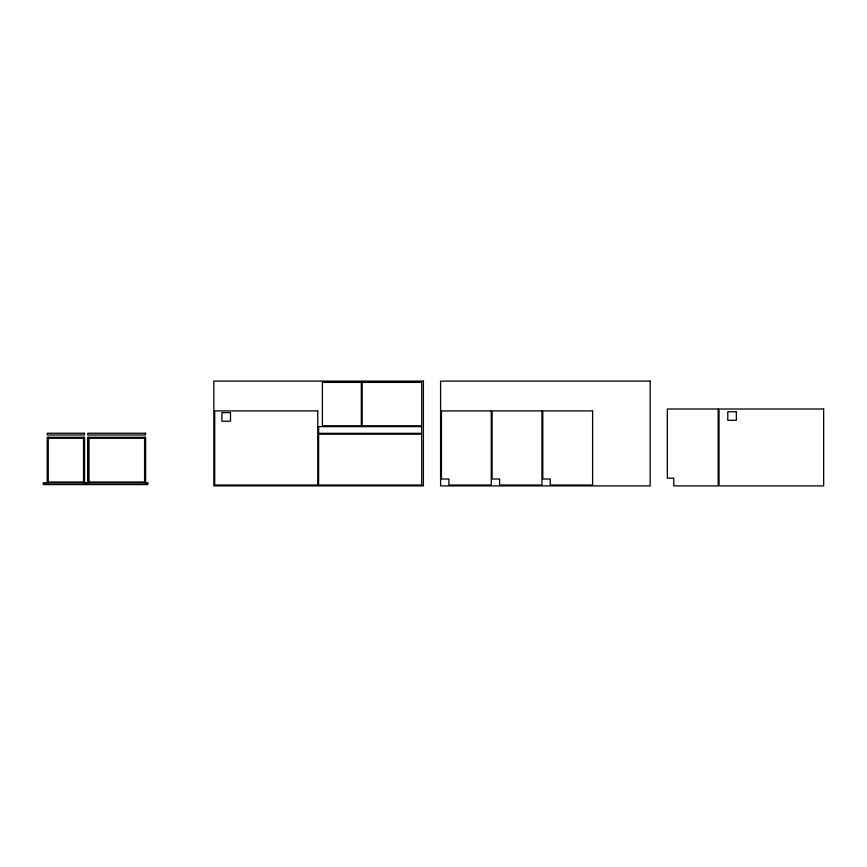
<?xml version="1.0" encoding="UTF-8"?>
<svg xmlns="http://www.w3.org/2000/svg" width="867" height="867" viewBox="0 0 867 867"><rect width="100%" height="100%" fill="white"/><g stroke="black" fill="none" stroke-linecap="round" stroke-linejoin="round"><path stroke-width="1.3" d="M88.185 438.312L145.125 438.312M88.185 482.03L145.125 482.03M43.35 483.32L47.349 483.32M145.027 483.32L147.704 483.32M145.645 483.06L145.645 437.282L87.665 437.282L87.665 483.06M144.616 437.282L144.616 483.06M144.616 438.312L144.616 482.03M88.694 437.282L88.694 483.06M88.694 438.312L88.694 482.03M84.576 483.06L84.576 437.282L47.219 437.282L47.219 483.06M83.546 437.282L84.066 438.312L47.728 438.312L48.249 437.282M83.546 438.312L83.546 482.03M83.546 483.06L84.066 482.03L47.728 482.03L48.249 483.06M48.249 438.312L48.249 482.03M423.41 381.112L213.835 381.112L213.835 485.888L423.41 485.888L423.41 381.112M650.152 381.112L440.588 381.112L440.588 485.888L650.152 485.888L650.152 381.112M361.311 382.401L322.405 382.401L322.405 425.773L361.311 425.773L361.311 382.401M421.687 382.401L362.168 382.401L362.168 425.773L421.687 425.773L421.687 382.401M718.179 409.018L667.33 409.018L667.33 478.161L673.778 478.161L673.778 485.888L718.179 485.888L718.179 409.018M823.65 409.018L719.036 409.018L719.036 485.888L823.65 485.888L823.65 409.018M317.766 410.915L214.702 410.915L214.702 485.032L317.766 485.032L317.766 410.915M491.264 410.915L441.444 410.915L441.444 479.017L448.922 479.017L448.922 485.032L491.264 485.032L491.264 410.915M541.94 410.915L492.12 410.915L492.12 479.017L499.587 479.017L499.587 485.032L541.94 485.032L541.94 410.915M592.605 410.915L542.796 410.915L542.796 479.017L550.263 479.017L550.263 485.032L592.605 485.032L592.605 410.915M736.386 411.749L727.803 411.749L727.803 420.332L736.386 420.332L736.386 411.749M230.503 412.627L221.909 412.627L221.909 421.221L230.503 421.221L230.503 412.627M421.687 426.629L318.623 426.629L318.623 433.327L421.687 433.327L421.687 426.629M84.489 433.24L47.306 433.24L47.306 434.963L84.489 434.963L84.489 433.24M145.558 433.24L87.751 433.24L87.751 434.963L145.558 434.963L145.558 433.24M421.687 434.183L318.623 434.183L318.623 485.032L421.687 485.032L421.687 434.183M86.039 483.06L43.35 483.06L43.35 484.599L86.039 484.599L86.039 483.06M147.704 483.06L86.212 483.06L86.212 484.599L147.704 484.599L147.704 483.06"/></g></svg>
